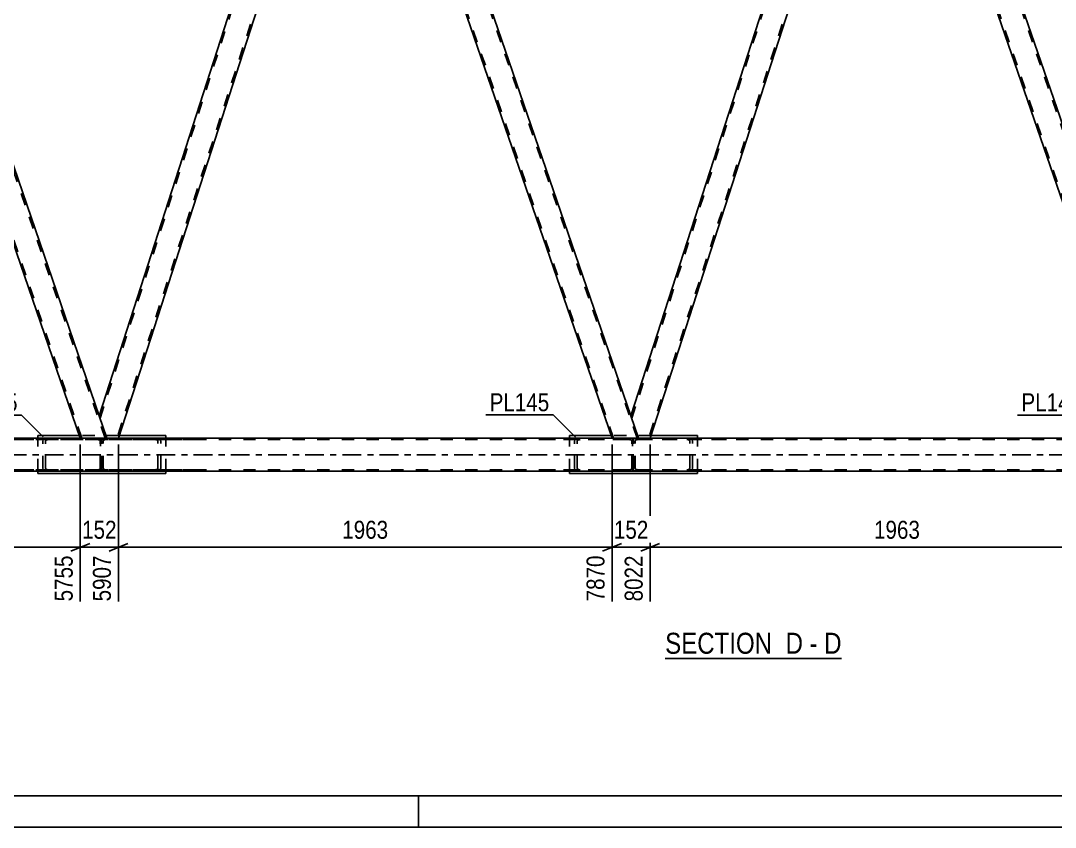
# Model space of a CAD drawing. Header units: millimetres. Extents: x -836 to 353, y -855 to -14.
# Drawn here: x -550.7 to -386, y -855.3 to -727 of the extents above; entities that cross this region are included whole.
import ezdxf

# ---------------------------------------------------------------- set-up
doc = ezdxf.new("R2010")
doc.units = ezdxf.units.MM
doc.linetypes.add('DXK_LINE_DOT2', pattern=[3.9198, 1.9599, -1.9599])
doc.linetypes.add('DXK_LINE_DOT3', pattern=[5.9187, 2.979, -0.9799, 0.9799, -0.9799])
doc.styles.add('Arial Narrow', font='ARIALN.TTF', dxfattribs={"height": 0.2})

# ---------------------------------------------------------------- blocks, each defined once
blk = doc.blocks.new('Unknown-570393895-1132')
at = {"color": 5, "linetype": 'Continuous'}
for p, q in [((-831.38, -850.33), (347.62, -850.33)), ((-487.38, -855.33), (-487.38, -850.33)), ((-836.38, -855.33), (352.62, -855.33))]:
    blk.add_line(p, q, dxfattribs=at)
blk = doc.blocks.new('Unknown-570393895-14 - 6499')
at = {"color": 6, "linetype": 'Continuous'}
blk.add_line((-448.11, -828.48), (-420.04, -828.48), dxfattribs=at)
at = {"color": 0, "linetype": 'Continuous'}
for points in [[(-430, -827.73), (-430, -824.23), (-448.11, -824.23), (-448.11, -827.73)], [(-426.19, -827.73), (-426.19, -824.23), (-428.95, -824.23), (-428.95, -827.73)], [(-423.86, -827.73), (-423.86, -824.23), (-425.14, -824.23), (-425.14, -827.73)], [(-420.04, -827.73), (-420.04, -824.23), (-422.81, -824.23), (-422.81, -827.73)]]:
    blk.add_wipeout(points, dxfattribs=at)
at = {"color": 7, "linetype": 'Continuous', "style": 'Arial Narrow'}
for s, p in [('SECTION ', (-448.11, -827.73)), ('D', (-428.95, -827.73)), ('D', (-422.81, -827.73)), ('-', (-425.14, -827.73))]:
    blk.add_text(s, height=3.34, dxfattribs=at).set_placement(p)
blk = doc.blocks.new('Part-570393895-6571 - 6499')
at = {"color": 7, "linetype": 'DXK_LINE_DOT2'}
for p, q in [((-537.09, -793.42), (-537.4, -793.46)), ((-537.07, -793.42), (-537.09, -793.42)), ((-537.07, -793.42), (-527.57, -793.42)), ((-528.91, -793.46), (-529.24, -793.42)), ((-537.88, -793.72), (-537.94, -793.9)), ((-537.94, -798.22), (-537.94, -793.9)), ((-537.51, -793.9), (-537.47, -793.81)), ((-537.51, -798.22), (-537.51, -793.9)), ((-537.24, -793.68), (-537.07, -793.66)), ((-522.97, -793.66), (-537.07, -793.66)), ((-529.24, -793.66), (-529.08, -793.68)), ((-528.84, -793.81), (-528.81, -793.9)), ((-528.81, -798.22), (-528.81, -793.9)), ((-528.38, -793.9), (-528.44, -793.72)), ((-528.38, -798.22), (-528.38, -793.9)), ((-537.94, -798.22), (-537.88, -798.41)), ((-537.47, -798.31), (-537.51, -798.22)), ((-528.81, -798.22), (-528.84, -798.31)), ((-528.44, -798.41), (-528.38, -798.22)), ((-537.4, -798.67), (-537.07, -798.7)), ((-537.07, -798.46), (-537.24, -798.44)), ((-522.97, -798.46), (-537.07, -798.46)), ((-522.97, -798.7), (-537.07, -798.7)), ((-529.08, -798.44), (-529.25, -798.46)), ((-529.25, -798.7), (-528.91, -798.67))]:
    blk.add_line(p, q, dxfattribs=at)
at = {"color": 2, "linetype": 'Continuous'}
blk.add_line((-522.97, -793.42), (-527.57, -793.42), dxfattribs=at)
at = {"color": 7, "linetype": 'DXK_LINE_DOT2'}
for centre, radius, start, end in [((-537.27, -794.26), 0.813, 99.5774, 138.2055), ((-537.17, -794.08), 0.406, 99.5774, 138.2055), ((-529.15, -794.08), 0.406, 41.7863, 80.4144), ((-529.05, -794.26), 0.813, 41.7863, 80.4144), ((-537.17, -798.04), 0.406, 221.7863, 260.4144), ((-529.15, -798.04), 0.406, 279.5774, 318.2055), ((-537.27, -797.86), 0.813, 221.7863, 260.4144), ((-529.05, -797.86), 0.813, 279.5774, 318.2055)]:
    blk.add_arc(centre, radius, start, end, dxfattribs=at)
blk = doc.blocks.new('Part-570393895-6726 - 6499')
at = {"color": 2, "linetype": 'Continuous'}
for p, q in [((-70.33, -793.43), (-771.37, -793.43)), ((-70.33, -798.71), (-771.37, -798.71))]:
    blk.add_line(p, q, dxfattribs=at)
at = {"color": 7, "linetype": 'DXK_LINE_DOT2'}
for p, q in [((-70.33, -793.67), (-771.37, -793.67)), ((-70.33, -798.47), (-771.37, -798.47))]:
    blk.add_line(p, q, dxfattribs=at)
at = {"color": 7, "linetype": 'DXK_LINE_DOT3'}
blk.add_line((-70.33, -796.07), (-771.37, -796.07), dxfattribs=at)
blk = doc.blocks.new('Part-570393895-6866 - 6499')
at = {"color": 2, "linetype": 'Continuous'}
for p, q in [((-498.56, -671.42), (-494.33, -671.42)), ((-494.33, -671.42), (-453.55, -789.89)), ((-456.56, -793.43), (-497.08, -675.74))]:
    blk.add_line(p, q, dxfattribs=at)
at = {"color": 7, "linetype": 'DXK_LINE_DOT2'}
for p, q in [((-497.08, -675.74), (-498.56, -671.42)), ((-456.31, -793.43), (-498.31, -671.42)), ((-498.31, -671.42), (-498.29, -671.42)), ((-452.58, -793.43), (-494.59, -671.42)), ((-452.33, -793.43), (-453.55, -789.89)), ((-456.56, -793.43), (-452.33, -793.43))]:
    blk.add_line(p, q, dxfattribs=at)
blk = doc.blocks.new('Part-570393895-6871 - 6499')
at = {"color": 2, "linetype": 'Continuous'}
for p, q in [((-415.28, -671.42), (-453.55, -789.89)), ((-415.28, -671.42), (-413.95, -671.42)), ((-413.95, -671.42), (-412.47, -675.74)), ((-412.47, -675.74), (-450.49, -793.43)), ((-452.33, -793.43), (-453.55, -789.89))]:
    blk.add_line(p, q, dxfattribs=at)
at = {"color": 7, "linetype": 'DXK_LINE_DOT2'}
for p, q in [((-453.42, -790.27), (-415.02, -671.42)), ((-412.6, -675.37), (-450.74, -793.43)), ((-450.49, -793.43), (-452.33, -793.43))]:
    blk.add_line(p, q, dxfattribs=at)
blk = doc.blocks.new('Part-570393895-6945 - 6499')
at = {"color": 2, "linetype": 'Continuous'}
for p, q in [((-499.88, -671.42), (-538.16, -789.89)), ((-499.88, -671.42), (-498.56, -671.42)), ((-498.56, -671.42), (-497.08, -675.74)), ((-497.08, -675.74), (-535.1, -793.43)), ((-536.94, -793.43), (-538.16, -789.89))]:
    blk.add_line(p, q, dxfattribs=at)
at = {"color": 7, "linetype": 'DXK_LINE_DOT2'}
for p, q in [((-538.03, -790.27), (-499.63, -671.42)), ((-497.21, -675.37), (-535.35, -793.43)), ((-535.1, -793.43), (-536.94, -793.43))]:
    blk.add_line(p, q, dxfattribs=at)
blk = doc.blocks.new('Part-570393895-6981 - 6499')
at = {"color": 2, "linetype": 'Continuous'}
for p, q in [((-413.95, -671.42), (-409.72, -671.42)), ((-409.72, -671.42), (-368.94, -789.89)), ((-371.95, -793.43), (-412.47, -675.74))]:
    blk.add_line(p, q, dxfattribs=at)
at = {"color": 7, "linetype": 'DXK_LINE_DOT2'}
for p, q in [((-412.47, -675.74), (-413.95, -671.42)), ((-371.7, -793.43), (-413.7, -671.42)), ((-413.7, -671.42), (-413.68, -671.42)), ((-367.98, -793.43), (-409.98, -671.42)), ((-367.72, -793.43), (-368.94, -789.89)), ((-371.95, -793.43), (-367.72, -793.43))]:
    blk.add_line(p, q, dxfattribs=at)
blk = doc.blocks.new('Part-570393895-7007 - 6499')
at = {"color": 7, "linetype": 'DXK_LINE_DOT2'}
for p, q in [((-452.48, -793.42), (-452.8, -793.46)), ((-452.46, -793.42), (-452.48, -793.42)), ((-452.46, -793.42), (-442.97, -793.42)), ((-444.3, -793.46), (-444.64, -793.42)), ((-453.27, -793.72), (-453.33, -793.9)), ((-453.33, -798.22), (-453.33, -793.9)), ((-452.9, -793.9), (-452.87, -793.81)), ((-452.9, -798.22), (-452.9, -793.9)), ((-452.63, -793.68), (-452.46, -793.66)), ((-438.36, -793.66), (-452.46, -793.66)), ((-444.64, -793.66), (-444.47, -793.68)), ((-444.23, -793.81), (-444.2, -793.9)), ((-444.2, -798.22), (-444.2, -793.9)), ((-443.77, -793.9), (-443.83, -793.72)), ((-443.77, -798.22), (-443.77, -793.9)), ((-453.33, -798.22), (-453.27, -798.41)), ((-452.87, -798.31), (-452.9, -798.22)), ((-444.2, -798.22), (-444.24, -798.31)), ((-443.83, -798.41), (-443.77, -798.22)), ((-452.8, -798.67), (-452.46, -798.7)), ((-452.46, -798.46), (-452.63, -798.44)), ((-438.36, -798.46), (-452.46, -798.46)), ((-438.36, -798.7), (-452.46, -798.7)), ((-444.47, -798.44), (-444.64, -798.46)), ((-444.64, -798.7), (-444.3, -798.67))]:
    blk.add_line(p, q, dxfattribs=at)
at = {"color": 2, "linetype": 'Continuous'}
blk.add_line((-438.36, -793.42), (-442.97, -793.42), dxfattribs=at)
at = {"color": 7, "linetype": 'DXK_LINE_DOT2'}
for centre, radius, start, end in [((-452.66, -794.26), 0.813, 99.5774, 138.2055), ((-452.56, -794.08), 0.406, 99.5774, 138.2055), ((-444.54, -794.08), 0.406, 41.7863, 80.4144), ((-444.44, -794.26), 0.813, 41.7863, 80.4144), ((-452.56, -798.04), 0.406, 221.7863, 260.4144), ((-444.54, -798.04), 0.406, 279.5774, 318.2055), ((-452.66, -797.86), 0.813, 221.7863, 260.4144), ((-444.44, -797.86), 0.813, 279.5774, 318.2055)]:
    blk.add_arc(centre, radius, start, end, dxfattribs=at)
blk = doc.blocks.new('Part-570393895-7028 - 6499')
at = {"color": 2, "linetype": 'Continuous'}
for p, q in [((-583.17, -671.42), (-578.94, -671.42)), ((-578.94, -671.42), (-538.16, -789.89)), ((-541.17, -793.43), (-581.68, -675.74))]:
    blk.add_line(p, q, dxfattribs=at)
at = {"color": 7, "linetype": 'DXK_LINE_DOT2'}
for p, q in [((-581.68, -675.74), (-583.17, -671.42)), ((-540.92, -793.43), (-582.92, -671.42)), ((-582.92, -671.42), (-582.9, -671.42)), ((-537.19, -793.43), (-579.19, -671.42)), ((-536.94, -793.43), (-538.16, -789.89)), ((-541.17, -793.43), (-536.94, -793.43))]:
    blk.add_line(p, q, dxfattribs=at)
blk = doc.blocks.new('Part-570393895-7114 - 6499')
at = {"color": 2, "linetype": 'Continuous'}
for p, q in [((-456.71, -793), (-463.32, -793)), ((-463.32, -793.43), (-463.32, -793)), ((-442.97, -793), (-450.35, -793)), ((-442.97, -793.43), (-442.97, -793)), ((-463.32, -799.08), (-463.32, -798.71)), ((-442.97, -799.08), (-463.32, -799.08)), ((-442.97, -799.08), (-442.97, -798.71))]:
    blk.add_line(p, q, dxfattribs=at)
at = {"color": 7, "linetype": 'DXK_LINE_DOT2'}
for p, q in [((-463.32, -798.67), (-463.32, -793.43)), ((-450.35, -793), (-456.71, -793)), ((-442.97, -798.67), (-442.97, -793.43)), ((-463.32, -798.71), (-463.32, -798.67)), ((-463.32, -798.71), (-463.32, -798.67)), ((-442.97, -798.71), (-442.97, -798.67)), ((-442.97, -798.71), (-442.97, -798.67))]:
    blk.add_line(p, q, dxfattribs=at)
blk = doc.blocks.new('Part-570393895-7119 - 6499')
at = {"color": 2, "linetype": 'Continuous'}
for p, q in [((-541.32, -793), (-547.93, -793)), ((-547.93, -793.43), (-547.93, -793)), ((-527.57, -793), (-534.96, -793)), ((-527.57, -793.43), (-527.57, -793)), ((-547.93, -799.08), (-547.93, -798.71)), ((-527.58, -799.08), (-547.93, -799.08)), ((-527.58, -799.08), (-527.58, -798.71))]:
    blk.add_line(p, q, dxfattribs=at)
at = {"color": 7, "linetype": 'DXK_LINE_DOT2'}
for p, q in [((-547.93, -798.67), (-547.93, -793.43)), ((-534.96, -793), (-541.32, -793)), ((-527.58, -798.67), (-527.57, -793.43)), ((-547.93, -798.71), (-547.93, -798.67)), ((-547.93, -798.71), (-547.93, -798.67)), ((-527.58, -798.71), (-527.58, -798.67)), ((-527.58, -798.71), (-527.58, -798.67))]:
    blk.add_line(p, q, dxfattribs=at)
blk = doc.blocks.new('Part-570393895-7121 - 6499')
at = {"color": 2, "linetype": 'Continuous'}
blk.add_line((-463.32, -793.43), (-467.92, -793.43), dxfattribs=at)
at = {"color": 7, "linetype": 'DXK_LINE_DOT2'}
for p, q in [((-453.82, -793.43), (-463.32, -793.43)), ((-461.65, -793.43), (-461.98, -793.46)), ((-453.49, -793.46), (-453.82, -793.43)), ((-453.82, -793.67), (-467.92, -793.67)), ((-462.46, -793.72), (-462.52, -793.91)), ((-462.52, -798.23), (-462.52, -793.91)), ((-462.09, -793.91), (-462.05, -793.82)), ((-462.09, -798.23), (-462.09, -793.91)), ((-461.82, -793.69), (-461.65, -793.67)), ((-453.82, -793.67), (-453.66, -793.69)), ((-453.33, -793.52), (-453.49, -793.46)), ((-453.42, -793.82), (-453.39, -793.91)), ((-453.39, -798.23), (-453.39, -793.91)), ((-453.33, -798.61), (-453.33, -793.52)), ((-453.27, -793.57), (-453.33, -793.52)), ((-453.18, -793.72), (-453.27, -793.57)), ((-453.14, -793.91), (-453.18, -793.72)), ((-453.14, -798.23), (-453.14, -793.91)), ((-462.52, -798.23), (-462.46, -798.41)), ((-462.05, -798.32), (-462.09, -798.23)), ((-453.39, -798.23), (-453.42, -798.32)), ((-453.18, -798.41), (-453.14, -798.23)), ((-453.82, -798.47), (-467.92, -798.47)), ((-453.82, -798.71), (-467.92, -798.71)), ((-461.98, -798.67), (-461.65, -798.71)), ((-461.65, -798.47), (-461.82, -798.45)), ((-453.66, -798.45), (-453.82, -798.47)), ((-453.82, -798.71), (-453.49, -798.67)), ((-453.49, -798.67), (-453.33, -798.61)), ((-453.33, -798.61), (-453.27, -798.57)), ((-453.27, -798.57), (-453.18, -798.41))]:
    blk.add_line(p, q, dxfattribs=at)
for centre, radius, start, end in [((-461.85, -794.27), 0.813, 99.5774, 138.2055), ((-461.75, -794.09), 0.406, 99.5774, 138.2055), ((-453.73, -794.09), 0.406, 41.7863, 80.4144), ((-461.75, -798.05), 0.406, 221.7863, 260.4144), ((-453.73, -798.05), 0.406, 279.5774, 318.2055), ((-461.85, -797.87), 0.813, 221.7863, 260.4144)]:
    blk.add_arc(centre, radius, start, end, dxfattribs=at)
blk = doc.blocks.new('Part-570393895-7122 - 6499')
at = {"color": 2, "linetype": 'Continuous'}
blk.add_line((-547.93, -793.43), (-552.53, -793.43), dxfattribs=at)
at = {"color": 7, "linetype": 'DXK_LINE_DOT2'}
for p, q in [((-538.43, -793.43), (-547.93, -793.43)), ((-546.26, -793.43), (-546.59, -793.46)), ((-538.1, -793.46), (-538.43, -793.43)), ((-538.43, -793.67), (-552.53, -793.67)), ((-547.06, -793.72), (-547.13, -793.91)), ((-547.13, -798.23), (-547.13, -793.91)), ((-546.69, -793.91), (-546.66, -793.82)), ((-546.69, -798.23), (-546.69, -793.91)), ((-546.43, -793.69), (-546.26, -793.67)), ((-538.43, -793.67), (-538.27, -793.69)), ((-537.94, -793.52), (-538.1, -793.46)), ((-538.03, -793.82), (-538, -793.91)), ((-538, -798.23), (-538, -793.91)), ((-537.94, -798.61), (-537.94, -793.52)), ((-537.88, -793.57), (-537.94, -793.52)), ((-537.79, -793.72), (-537.88, -793.57)), ((-537.75, -793.91), (-537.79, -793.72)), ((-537.75, -798.23), (-537.75, -793.91)), ((-547.13, -798.23), (-547.06, -798.41)), ((-546.66, -798.32), (-546.69, -798.23)), ((-538, -798.23), (-538.03, -798.32)), ((-537.79, -798.41), (-537.75, -798.23)), ((-538.43, -798.47), (-552.53, -798.47)), ((-538.43, -798.71), (-552.53, -798.71)), ((-546.59, -798.67), (-546.26, -798.71)), ((-546.26, -798.47), (-546.43, -798.45)), ((-538.27, -798.45), (-538.43, -798.47)), ((-538.43, -798.71), (-538.1, -798.67)), ((-538.1, -798.67), (-537.94, -798.61)), ((-537.94, -798.61), (-537.88, -798.57)), ((-537.88, -798.57), (-537.79, -798.41))]:
    blk.add_line(p, q, dxfattribs=at)
for centre, radius, start, end in [((-546.46, -794.27), 0.813, 99.5774, 138.2055), ((-546.36, -794.09), 0.406, 99.5774, 138.2055), ((-538.33, -794.09), 0.406, 41.7863, 80.4144), ((-546.36, -798.05), 0.406, 221.7863, 260.4144), ((-538.33, -798.05), 0.406, 279.5774, 318.2055), ((-546.46, -797.87), 0.813, 221.7863, 260.4144)]:
    blk.add_arc(centre, radius, start, end, dxfattribs=at)
blk = doc.blocks.new('StraightDimension-570393895-28380 - 6499')
at = {"color": 7, "linetype": 'Continuous'}
for p, q in [((-541.17, -794.43), (-541.17, -819.4)), ((-535.1, -794.43), (-535.1, -819.4)), ((-542.67, -811.39), (-539.67, -810.19)), ((-541.17, -810.79), (-535.1, -810.79)), ((-533.6, -810.19), (-536.6, -811.39))]:
    blk.add_line(p, q, dxfattribs=at)
at = {"color": 0}
blk.add_wipeout([(-534.79, -810.04), (-534.79, -805.84), (-541.48, -805.84), (-541.48, -810.04)], dxfattribs=at)
at = {"color": 0, "linetype": 'Continuous'}
blk.add_wipeout([(-535.7, -811.49), (-539.9, -811.49), (-539.9, -820), (-535.7, -820)], dxfattribs=at)
at = {"color": 3, "style": 'Arial Narrow'}
blk.add_text('152', height=2.863, dxfattribs=at).set_placement((-540.88, -809.44))
at = {"color": 3, "linetype": 'Continuous', "style": 'Arial Narrow'}
blk.add_text('5907', height=2.863, rotation=90.0002, dxfattribs=at).set_placement((-536.3, -819.4))
blk = doc.blocks.new('StraightDimension-570393895-28377 - 6499')
at = {"color": 7, "linetype": 'Continuous'}
for p, q in [((-450.49, -794.43), (-450.49, -819.4)), ((-371.95, -794.43), (-371.95, -819.4)), ((-448.99, -810.19), (-451.99, -811.39)), ((-450.49, -810.79), (-371.95, -810.79)), ((-373.45, -811.39), (-370.45, -810.19))]:
    blk.add_line(p, q, dxfattribs=at)
at = {"color": 0}
blk.add_wipeout([(-406.96, -810.04), (-406.96, -805.84), (-415.48, -805.84), (-415.48, -810.04)], dxfattribs=at)
at = {"color": 0, "linetype": 'Continuous'}
blk.add_wipeout([(-372.55, -811.49), (-376.75, -811.49), (-376.75, -820), (-372.55, -820)], dxfattribs=at)
at = {"color": 3, "style": 'Arial Narrow'}
blk.add_text('1963', height=2.863, dxfattribs=at).set_placement((-414.88, -809.44))
at = {"color": 3, "linetype": 'Continuous', "style": 'Arial Narrow'}
blk.add_text('9985', height=2.863, rotation=90.0002, dxfattribs=at).set_placement((-373.15, -819.4))
blk = doc.blocks.new('StraightDimension-570393895-28378 - 6499')
at = {"color": 7, "linetype": 'Continuous'}
for p, q in [((-456.56, -794.43), (-456.56, -819.4)), ((-450.49, -794.43), (-450.49, -819.4)), ((-458.06, -811.39), (-455.06, -810.19)), ((-456.56, -810.79), (-450.49, -810.79)), ((-448.99, -810.19), (-451.99, -811.39))]:
    blk.add_line(p, q, dxfattribs=at)
at = {"color": 0}
blk.add_wipeout([(-450.18, -810.04), (-450.18, -805.84), (-456.87, -805.84), (-456.87, -810.04)], dxfattribs=at)
at = {"color": 0, "linetype": 'Continuous'}
blk.add_wipeout([(-451.09, -811.49), (-455.29, -811.49), (-455.29, -820), (-451.09, -820)], dxfattribs=at)
at = {"color": 3, "style": 'Arial Narrow'}
blk.add_text('152', height=2.863, dxfattribs=at).set_placement((-456.27, -809.44))
at = {"color": 3, "linetype": 'Continuous', "style": 'Arial Narrow'}
blk.add_text('8022', height=2.863, rotation=90.0002, dxfattribs=at).set_placement((-451.69, -819.4))
blk = doc.blocks.new('StraightDimension-570393895-28379 - 6499')
at = {"color": 7, "linetype": 'Continuous'}
for p, q in [((-535.1, -794.43), (-535.1, -819.4)), ((-456.56, -794.43), (-456.56, -819.4)), ((-533.6, -810.19), (-536.6, -811.39)), ((-535.1, -810.79), (-456.56, -810.79)), ((-458.06, -811.39), (-455.06, -810.19))]:
    blk.add_line(p, q, dxfattribs=at)
at = {"color": 0}
blk.add_wipeout([(-491.57, -810.04), (-491.57, -805.84), (-500.09, -805.84), (-500.09, -810.04)], dxfattribs=at)
at = {"color": 0, "linetype": 'Continuous'}
blk.add_wipeout([(-457.16, -811.49), (-461.36, -811.49), (-461.36, -820), (-457.16, -820)], dxfattribs=at)
at = {"color": 3, "style": 'Arial Narrow'}
blk.add_text('1963', height=2.863, dxfattribs=at).set_placement((-499.49, -809.44))
at = {"color": 3, "linetype": 'Continuous', "style": 'Arial Narrow'}
blk.add_text('7870', height=2.863, rotation=90.0002, dxfattribs=at).set_placement((-457.76, -819.4))
blk = doc.blocks.new('StraightDimension-570393895-28381 - 6499')
at = {"color": 7, "linetype": 'Continuous'}
for p, q in [((-619.7, -794.43), (-619.7, -819.4)), ((-541.17, -794.43), (-541.17, -819.4)), ((-618.2, -810.19), (-621.2, -811.39)), ((-619.7, -810.79), (-541.17, -810.79)), ((-542.67, -811.39), (-539.67, -810.19))]:
    blk.add_line(p, q, dxfattribs=at)
at = {"color": 0}
blk.add_wipeout([(-576.18, -810.04), (-576.18, -805.84), (-584.69, -805.84), (-584.69, -810.04)], dxfattribs=at)
at = {"color": 0, "linetype": 'Continuous'}
blk.add_wipeout([(-541.77, -811.49), (-545.97, -811.49), (-545.97, -820), (-541.77, -820)], dxfattribs=at)
at = {"color": 3, "style": 'Arial Narrow'}
blk.add_text('1963', height=2.863, dxfattribs=at).set_placement((-584.09, -809.44))
at = {"color": 3, "linetype": 'Continuous', "style": 'Arial Narrow'}
blk.add_text('5755', height=2.863, rotation=90.0002, dxfattribs=at).set_placement((-542.37, -819.4))
blk = doc.blocks.new('Mark-570393895-6967 - 6499')
at = {"color": 0}
blk.add_wipeout([(-381.93, -789.16), (-381.93, -786.16), (-391.43, -786.16), (-391.43, -789.16)], dxfattribs=at)
blk.add_wipeout([(-381.93, -789.16), (-381.93, -786.16), (-391.43, -786.16), (-391.43, -789.16)], dxfattribs=at)
at = {"color": 30, "linetype": 'Continuous'}
for p in [(-392.03, -789.76), (-377.79, -793.29)]:
    blk.add_line(p, (-381.33, -789.76), dxfattribs=at)
at = {"color": 3, "style": 'Arial Narrow'}
blk.add_text('PL145', height=2.863, dxfattribs=at).set_placement((-391.43, -789.16))
blk = doc.blocks.new('Mark-570393895-7110 - 6499')
at = {"color": 0}
blk.add_wipeout([(-466.54, -789.15), (-466.54, -786.15), (-476.04, -786.15), (-476.04, -789.15)], dxfattribs=at)
blk.add_wipeout([(-466.54, -789.15), (-466.54, -786.15), (-476.04, -786.15), (-476.04, -789.15)], dxfattribs=at)
at = {"color": 30, "linetype": 'Continuous'}
for p in [(-476.64, -789.75), (-462.4, -793.29)]:
    blk.add_line(p, (-465.94, -789.75), dxfattribs=at)
at = {"color": 3, "style": 'Arial Narrow'}
blk.add_text('PL145', height=2.863, dxfattribs=at).set_placement((-476.04, -789.15))
blk = doc.blocks.new('Mark-570393895-7115 - 6499')
at = {"color": 0}
blk.add_wipeout([(-551.14, -789.16), (-551.14, -786.16), (-560.64, -786.16), (-560.64, -789.16)], dxfattribs=at)
blk.add_wipeout([(-551.14, -789.16), (-551.14, -786.16), (-560.64, -786.16), (-560.64, -789.16)], dxfattribs=at)
at = {"color": 30, "linetype": 'Continuous'}
for p in [(-561.24, -789.76), (-547.07, -793.2)]:
    blk.add_line(p, (-550.54, -789.76), dxfattribs=at)
at = {"color": 3, "style": 'Arial Narrow'}
blk.add_text('PL145', height=2.863, dxfattribs=at).set_placement((-560.64, -789.16))

msp = doc.modelspace()

# ---------------------------------------------------------------- block references
for name in ['Unknown-570393895-1132', 'Part-570393895-7028 - 6499', 'Part-570393895-6945 - 6499', 'Part-570393895-6866 - 6499', 'Part-570393895-6871 - 6499', 'Part-570393895-6981 - 6499', 'Part-570393895-6726 - 6499', 'Part-570393895-7122 - 6499', 'Part-570393895-7119 - 6499', 'Part-570393895-6571 - 6499', 'Part-570393895-7121 - 6499', 'Part-570393895-7114 - 6499', 'Part-570393895-7007 - 6499']:
    msp.add_blockref(name, (0, 0))

# ---------------------------------------------------------------- next in the draw order: block references
for name in ['Mark-570393895-7115 - 6499', 'Mark-570393895-7110 - 6499', 'Mark-570393895-6967 - 6499', 'StraightDimension-570393895-28380 - 6499', 'StraightDimension-570393895-28377 - 6499', 'Unknown-570393895-14 - 6499']:
    msp.add_blockref(name, (0, 0))

# ---------------------------------------------------------------- next in the draw order: block references
for name in ['StraightDimension-570393895-28381 - 6499', 'StraightDimension-570393895-28378 - 6499']:
    msp.add_blockref(name, (0, 0))

# ---------------------------------------------------------------- next in the draw order: block references
msp.add_blockref('StraightDimension-570393895-28379 - 6499', (0, 0))

doc.saveas('drawing.dxf')
